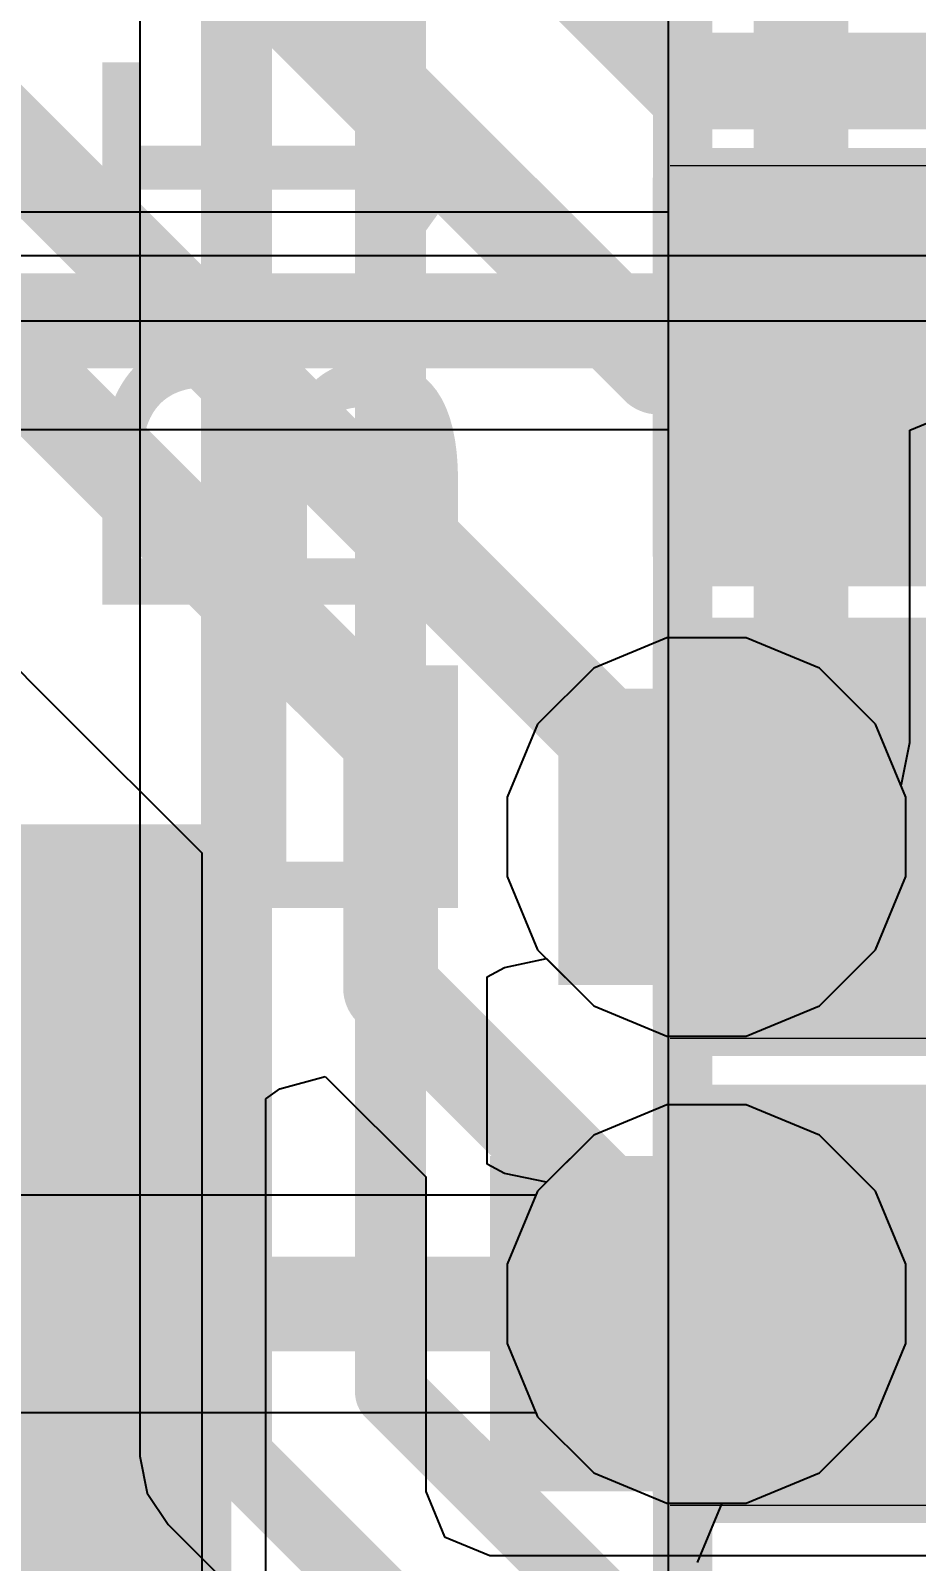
# Model space of a CAD drawing. Header units: inches. Extents: x -6 to 5433, y -4 to 5447.
# Drawn here: x 13.651 to 15.55, y 12.012 to 15.294 of the extents above; entities that cross this region are included whole.
import ezdxf

# ---------------------------------------------------------------- set-up
doc = ezdxf.new("R2010")
doc.units = ezdxf.units.IN
for name, color, linetype in [('Bottom Layer', 5, 'Continuous'), ('Bottom Overlay', 54, 'Continuous'), ('Drill Drawing', 1, 'Continuous'), ('Ground', 16, 'Continuous'), ('Power', 76, 'Continuous'), ('Top Layer', 1, 'Continuous'), ('Top Overlay', 2, 'Continuous'), ('Top Paste', 8, 'Continuous'), ('Top Solder', 216, 'Continuous'), ('Via Holes', 16, 'Continuous')]:
    doc.layers.add(name, color=color, linetype=linetype)
doc.styles.add('Arial', font='', dxfattribs={"height": 0.2})
doc.styles.get('Arial').set_extended_font_data('Arial')

# ---------------------------------------------------------------- blocks, each defined once
blk = doc.blocks.new('BL_R8812AF1_B_18')
at = {"layer": 'Bottom Overlay'}
blk.add_lwpolyline([(13.5, -8.9, 0.127, 0.127, 0), (-13.5, -8.9, 0.127, 0.127, 0)], format="xyseb", dxfattribs=at)
blk = doc.blocks.new('R___0402_67')
at = {"layer": 'Top Layer'}
for points in [[(-0.6985, -0.3175), (-0.6985, 0.3175), (-0.2413, 0.3175), (-0.2413, -0.3175)], [(0.2413, -0.3175), (0.2413, 0.3175), (0.6985, 0.3175), (0.6985, -0.3175)]]:
    blk.add_hatch(color=1, dxfattribs=at).paths.add_polyline_path(points)
at = {"layer": 'Top Paste'}
for points in [[(-0.6985, -0.3175), (-0.6985, 0.3175), (-0.2413, 0.3175), (-0.2413, -0.3175)], [(0.2413, -0.3175), (0.2413, 0.3175), (0.6985, 0.3175), (0.6985, -0.3175)]]:
    blk.add_hatch(color=8, dxfattribs=at).paths.add_polyline_path(points)
at = {"layer": 'Top Solder'}
for points in [[(-0.7535, -0.3725), (-0.7535, 0.3725), (-0.1863, 0.3725), (-0.1863, -0.3725)], [(0.1863, -0.3725), (0.1863, 0.3725), (0.7535, 0.3725), (0.7535, -0.3725)]]:
    blk.add_hatch(color=216, dxfattribs=at).paths.add_polyline_path(points)
at = {"layer": 'Top Overlay'}
for points in [[(-0.7874, 0.4064, 0.127, 0.127, 0), (-0.7874, -0.4064, 0.127, 0.127, 0)], [(0.7874, 0.4064, 0.127, 0.127, 0), (-0.7874, 0.4064, 0.127, 0.127, 0)], [(0.7874, 0.4064, 0.127, 0.127, 0), (0.7874, -0.4064, 0.127, 0.127, 0)], [(0.7874, -0.4064, 0.127, 0.127, 0), (-0.7874, -0.4064, 0.127, 0.127, 0)], [(0.8128, -0.4318, 0.00323, 0.00323, 0), (-0.8128, -0.4318, 0.00323, 0.00323, 0)]]:
    blk.add_lwpolyline(points, format="xyseb", dxfattribs=at)
for points in [[(-0.8191, 0.4064, 0.0635, 0.0635, 1), (-0.7556, 0.4064, 0.0635, 0.0635, 1)], [(-0.8191, 0.4064, 0.0635, 0.0635, 1), (-0.7556, 0.4064, 0.0635, 0.0635, 1)], [(0.7556, 0.4064, 0.0635, 0.0635, 1), (0.8191, 0.4064, 0.0635, 0.0635, 1)], [(0.7556, 0.4064, 0.0635, 0.0635, 1), (0.8191, 0.4064, 0.0635, 0.0635, 1)], [(-0.8191, -0.4064, 0.0635, 0.0635, 1), (-0.7556, -0.4064, 0.0635, 0.0635, 1)], [(-0.8191, -0.4064, 0.0635, 0.0635, 1), (-0.7556, -0.4064, 0.0635, 0.0635, 1)], [(0.7556, -0.4064, 0.0635, 0.0635, 1), (0.8191, -0.4064, 0.0635, 0.0635, 1)], [(0.7556, -0.4064, 0.0635, 0.0635, 1), (0.8191, -0.4064, 0.0635, 0.0635, 1)], [(-0.8136, -0.4318, 0.00161, 0.00161, 1), (-0.812, -0.4318, 0.00161, 0.00161, 1)], [(0.812, -0.4318, 0.00161, 0.00161, 1), (0.8136, -0.4318, 0.00161, 0.00161, 1)]]:
    blk.add_lwpolyline(points, format="xyseb", close=True, dxfattribs=at)
blk = doc.blocks.new('R___0402_84')
at = {"layer": 'Top Layer'}
for points in [[(-0.6985, -0.3175), (-0.6985, 0.3175), (-0.2413, 0.3175), (-0.2413, -0.3175)], [(0.2413, -0.3175), (0.2413, 0.3175), (0.6985, 0.3175), (0.6985, -0.3175)]]:
    blk.add_hatch(color=1, dxfattribs=at).paths.add_polyline_path(points)
at = {"layer": 'Top Paste'}
for points in [[(-0.6985, -0.3175), (-0.6985, 0.3175), (-0.2413, 0.3175), (-0.2413, -0.3175)], [(0.2413, -0.3175), (0.2413, 0.3175), (0.6985, 0.3175), (0.6985, -0.3175)]]:
    blk.add_hatch(color=8, dxfattribs=at).paths.add_polyline_path(points)
at = {"layer": 'Top Solder'}
for points in [[(-0.7535, -0.3725), (-0.7535, 0.3725), (-0.1863, 0.3725), (-0.1863, -0.3725)], [(0.1863, -0.3725), (0.1863, 0.3725), (0.7535, 0.3725), (0.7535, -0.3725)]]:
    blk.add_hatch(color=216, dxfattribs=at).paths.add_polyline_path(points)
at = {"layer": 'Top Overlay'}
for points in [[(-0.7874, -0.4064, 0.127, 0.127, 0), (-0.7874, 0.4064, 0.127, 0.127, 0)], [(-0.7874, 0.4064, 0.127, 0.127, 0), (0.7874, 0.4064, 0.127, 0.127, 0)], [(0.7874, -0.4064, 0.127, 0.127, 0), (0.7874, 0.4064, 0.127, 0.127, 0)], [(-0.7874, -0.4064, 0.127, 0.127, 0), (0.7874, -0.4064, 0.127, 0.127, 0)], [(-0.8128, -0.4318, 0.00323, 0.00323, 0), (0.8128, -0.4318, 0.00323, 0.00323, 0)]]:
    blk.add_lwpolyline(points, format="xyseb", dxfattribs=at)
for points in [[(-0.8191, 0.4064, 0.0635, 0.0635, 1), (-0.7556, 0.4064, 0.0635, 0.0635, 1)], [(-0.8191, 0.4064, 0.0635, 0.0635, 1), (-0.7556, 0.4064, 0.0635, 0.0635, 1)], [(0.7556, 0.4064, 0.0635, 0.0635, 1), (0.8191, 0.4064, 0.0635, 0.0635, 1)], [(0.7556, 0.4064, 0.0635, 0.0635, 1), (0.8191, 0.4064, 0.0635, 0.0635, 1)], [(-0.8191, -0.4064, 0.0635, 0.0635, 1), (-0.7556, -0.4064, 0.0635, 0.0635, 1)], [(-0.8191, -0.4064, 0.0635, 0.0635, 1), (-0.7556, -0.4064, 0.0635, 0.0635, 1)], [(0.7556, -0.4064, 0.0635, 0.0635, 1), (0.8191, -0.4064, 0.0635, 0.0635, 1)], [(0.7556, -0.4064, 0.0635, 0.0635, 1), (0.8191, -0.4064, 0.0635, 0.0635, 1)], [(-0.8136, -0.4318, 0.00161, 0.00161, 1), (-0.812, -0.4318, 0.00161, 0.00161, 1)], [(0.812, -0.4318, 0.00161, 0.00161, 1), (0.8136, -0.4318, 0.00161, 0.00161, 1)]]:
    blk.add_lwpolyline(points, format="xyseb", close=True, dxfattribs=at)
blk = doc.blocks.new('R___0402_85')
at = {"layer": 'Top Layer'}
for points in [[(-0.6985, -0.3175), (-0.6985, 0.3175), (-0.2413, 0.3175), (-0.2413, -0.3175)], [(0.2413, -0.3175), (0.2413, 0.3175), (0.6985, 0.3175), (0.6985, -0.3175)]]:
    blk.add_hatch(color=1, dxfattribs=at).paths.add_polyline_path(points)
at = {"layer": 'Top Paste'}
for points in [[(-0.6985, -0.3175), (-0.6985, 0.3175), (-0.2413, 0.3175), (-0.2413, -0.3175)], [(0.2413, -0.3175), (0.2413, 0.3175), (0.6985, 0.3175), (0.6985, -0.3175)]]:
    blk.add_hatch(color=8, dxfattribs=at).paths.add_polyline_path(points)
at = {"layer": 'Top Solder'}
for points in [[(-0.7535, -0.3725), (-0.7535, 0.3725), (-0.1863, 0.3725), (-0.1863, -0.3725)], [(0.1863, -0.3725), (0.1863, 0.3725), (0.7535, 0.3725), (0.7535, -0.3725)]]:
    blk.add_hatch(color=216, dxfattribs=at).paths.add_polyline_path(points)
at = {"layer": 'Top Overlay'}
for points in [[(-0.7874, 0.4064, 0.127, 0.127, 0), (0.7874, 0.4064, 0.127, 0.127, 0)], [(-0.7874, -0.4064, 0.127, 0.127, 0), (-0.7874, 0.4064, 0.127, 0.127, 0)], [(0.7874, -0.4064, 0.127, 0.127, 0), (0.7874, 0.4064, 0.127, 0.127, 0)], [(-0.7874, -0.4064, 0.127, 0.127, 0), (0.7874, -0.4064, 0.127, 0.127, 0)], [(-0.8128, -0.4318, 0.00323, 0.00323, 0), (0.8128, -0.4318, 0.00323, 0.00323, 0)]]:
    blk.add_lwpolyline(points, format="xyseb", dxfattribs=at)
for points in [[(-0.8191, 0.4064, 0.0635, 0.0635, 1), (-0.7556, 0.4064, 0.0635, 0.0635, 1)], [(-0.8191, 0.4064, 0.0635, 0.0635, 1), (-0.7556, 0.4064, 0.0635, 0.0635, 1)], [(0.7556, 0.4064, 0.0635, 0.0635, 1), (0.8191, 0.4064, 0.0635, 0.0635, 1)], [(0.7556, 0.4064, 0.0635, 0.0635, 1), (0.8191, 0.4064, 0.0635, 0.0635, 1)], [(-0.8191, -0.4064, 0.0635, 0.0635, 1), (-0.7556, -0.4064, 0.0635, 0.0635, 1)], [(-0.8191, -0.4064, 0.0635, 0.0635, 1), (-0.7556, -0.4064, 0.0635, 0.0635, 1)], [(0.7556, -0.4064, 0.0635, 0.0635, 1), (0.8191, -0.4064, 0.0635, 0.0635, 1)], [(0.7556, -0.4064, 0.0635, 0.0635, 1), (0.8191, -0.4064, 0.0635, 0.0635, 1)], [(-0.8136, -0.4318, 0.00161, 0.00161, 1), (-0.812, -0.4318, 0.00161, 0.00161, 1)], [(0.812, -0.4318, 0.00161, 0.00161, 1), (0.8136, -0.4318, 0.00161, 0.00161, 1)]]:
    blk.add_lwpolyline(points, format="xyseb", close=True, dxfattribs=at)
blk = doc.blocks.new('C___0805_177')
at = {"layer": 'Top Layer'}
for points in [[(-1.524, 0.762), (-0.508, 0.762), (-0.508, -0.762), (-1.524, -0.762)], [(0.508, 0.762), (1.524, 0.762), (1.524, -0.762), (0.508, -0.762)]]:
    blk.add_hatch(color=1, dxfattribs=at).paths.add_polyline_path(points)
at = {"layer": 'Top Paste'}
for points in [[(-1.524, 0.762), (-0.508, 0.762), (-0.508, -0.762), (-1.524, -0.762)], [(0.508, 0.762), (1.524, 0.762), (1.524, -0.762), (0.508, -0.762)]]:
    blk.add_hatch(color=8, dxfattribs=at).paths.add_polyline_path(points)
at = {"layer": 'Top Solder'}
for points in [[(-1.594, 0.832), (-0.438, 0.832), (-0.438, -0.832), (-1.594, -0.832)], [(0.438, 0.832), (1.594, 0.832), (1.594, -0.832), (0.438, -0.832)]]:
    blk.add_hatch(color=216, dxfattribs=at).paths.add_polyline_path(points)
at = {"layer": 'Top Overlay'}
for points in [[(-1.6256, 0.8636, 0.127, 0.127, 0), (-1.6256, -0.8636, 0.127, 0.127, 0)], [(-0.6096, 0.8636, 0.127, 0.127, 0), (-1.6256, 0.8636, 0.127, 0.127, 0)], [(1.6256, 0.8636, 0.127, 0.127, 0), (0.6096, 0.8636, 0.127, 0.127, 0)], [(1.6256, 0.8636, 0.127, 0.127, 0), (1.6256, -0.8636, 0.127, 0.127, 0)], [(-0.6096, -0.8636, 0.127, 0.127, 0), (-1.6256, -0.8636, 0.127, 0.127, 0)], [(1.6256, -0.8636, 0.127, 0.127, 0), (0.6096, -0.8636, 0.127, 0.127, 0)]]:
    blk.add_lwpolyline(points, format="xyseb", dxfattribs=at)
for points in [[(-1.6574, 0.8636, 0.0635, 0.0635, 1), (-1.5938, 0.8636, 0.0635, 0.0635, 1)], [(-1.6574, 0.8636, 0.0635, 0.0635, 1), (-1.5938, 0.8636, 0.0635, 0.0635, 1)], [(-0.6413, 0.8636, 0.0635, 0.0635, 1), (-0.5778, 0.8636, 0.0635, 0.0635, 1)], [(0.5778, 0.8636, 0.0635, 0.0635, 1), (0.6413, 0.8636, 0.0635, 0.0635, 1)], [(1.5938, 0.8636, 0.0635, 0.0635, 1), (1.6574, 0.8636, 0.0635, 0.0635, 1)], [(1.5938, 0.8636, 0.0635, 0.0635, 1), (1.6574, 0.8636, 0.0635, 0.0635, 1)], [(-1.6574, -0.8636, 0.0635, 0.0635, 1), (-1.5938, -0.8636, 0.0635, 0.0635, 1)], [(-1.6574, -0.8636, 0.0635, 0.0635, 1), (-1.5938, -0.8636, 0.0635, 0.0635, 1)], [(-0.6413, -0.8636, 0.0635, 0.0635, 1), (-0.5778, -0.8636, 0.0635, 0.0635, 1)], [(0.5778, -0.8636, 0.0635, 0.0635, 1), (0.6413, -0.8636, 0.0635, 0.0635, 1)], [(1.5938, -0.8636, 0.0635, 0.0635, 1), (1.6574, -0.8636, 0.0635, 0.0635, 1)], [(1.5938, -0.8636, 0.0635, 0.0635, 1), (1.6574, -0.8636, 0.0635, 0.0635, 1)]]:
    blk.add_lwpolyline(points, format="xyseb", close=True, dxfattribs=at)

msp = doc.modelspace()

# ---------------------------------------------------------------- hatches: boundary and pattern name
at = {"layer": 'Bottom Layer'}
h = msp.add_hatch(color=5, dxfattribs=at)
edge = h.paths.add_edge_path()
edge.add_arc((15.0999, 13.565), 0.3, 0, 360)
h = msp.add_hatch(color=5, dxfattribs=at)
edge = h.paths.add_edge_path()
edge.add_arc((15.0999, 12.5635), 0.3, 0, 360)
at = {"layer": 'Ground'}
h = msp.add_hatch(color=16, dxfattribs=at)
edge = h.paths.add_edge_path()
edge.add_arc((15.0999, 13.565), 0.3, 0, 360)
h = msp.add_hatch(color=16, dxfattribs=at)
edge = h.paths.add_edge_path()
edge.add_arc((15.0999, 12.5635), 0.3, 0, 360)
at = {"layer": 'Power'}
h = msp.add_hatch(color=76, dxfattribs=at)
edge = h.paths.add_edge_path()
edge.add_arc((15.0999, 13.565), 0.3, 0, 360)
h = msp.add_hatch(color=76, dxfattribs=at)
edge = h.paths.add_edge_path()
edge.add_arc((15.0999, 12.5635), 0.3, 0, 360)
at = {"layer": 'Top Layer'}
for points in [[(14.7824, 13.2475), (15.5943, 13.2475), (15.5943, 13.8825), (14.7824, 13.8825)], [(14.6355, 12.1615), (15.5943, 12.1615), (15.5943, 12.881), (14.6355, 12.881)]]:
    msp.add_hatch(color=1, dxfattribs=at).paths.add_polyline_path(points)
h = msp.add_hatch(color=1, dxfattribs=at)
edge = h.paths.add_edge_path()
edge.add_arc((15.0999, 13.565), 0.3, 0, 360)
h = msp.add_hatch(color=1, dxfattribs=at)
edge = h.paths.add_edge_path()
edge.add_arc((15.0999, 12.5635), 0.3, 0, 360)
at = {"layer": 'Via Holes'}
h = msp.add_hatch(color=7, dxfattribs=at)
edge = h.paths.add_edge_path()
edge.add_arc((15.0999, 13.565), 0.15, 0, 360)
h = msp.add_hatch(color=7, dxfattribs=at)
edge = h.paths.add_edge_path()
edge.add_arc((15.0999, 12.5635), 0.15, 0, 360)

# ---------------------------------------------------------------- linework, layer by layer
at = {"layer": 'Bottom Layer'}
for p, q in [((15.0175, 32.0337), (15.0175, 8.2488)), ((15.0175, 15.3707), (15.0175, 14.9044)), ((15.0175, 14.9044), (11.8867, 14.9044)), ((13.4706, 14.4383), (15.0175, 14.4383)), ((15.0175, 14.4383), (15.0175, 13.992)), ((15.015, 13.992), (14.858, 13.927)), ((15.0175, 13.992), (15.015, 13.992)), ((14.858, 13.927), (14.7379, 13.8069)), ((14.7379, 13.8069), (14.6729, 13.6499)), ((14.6729, 13.6499), (14.6729, 13.48)), ((14.6729, 13.48), (14.7379, 13.3231)), ((14.7379, 13.3231), (14.858, 13.203)), ((14.858, 13.203), (15.015, 13.138)), ((15.015, 13.138), (15.0175, 13.138)), ((15.0175, 13.138), (15.0175, 12.9905)), ((15.015, 12.9905), (14.858, 12.9255)), ((15.0175, 12.9905), (15.015, 12.9905)), ((14.858, 12.9255), (14.7379, 12.8054)), ((14.7379, 12.8054), (14.6729, 12.6485)), ((14.6729, 12.6485), (14.6729, 12.4786)), ((14.6729, 12.4786), (14.7379, 12.3217)), ((14.7379, 12.3217), (14.858, 12.2015)), ((14.858, 12.2015), (15.015, 12.1365)), ((15.015, 12.1365), (15.0175, 12.1365)), ((15.0175, 12.1365), (15.0175, 11.4695))]:
    msp.add_line(p, q, dxfattribs=at)
msp.add_lwpolyline([(11.8867, 14.6714, 0.2032, 0.2032, 0), (29.0949, 14.6714, 0.2032, 0.2032, 0)], format="xyseb", dxfattribs=at)
at = {"layer": 'Drill Drawing'}
for points in [[(14.8459, 13.819, 0.0508, 0.0508, 0), (15.3539, 13.819, 0.0508, 0.0508, 0)], [(14.8459, 13.311, 0.0508, 0.0508, 0), (14.8459, 13.819, 0.0508, 0.0508, 0)], [(15.3539, 13.311, 0.0508, 0.0508, 0), (15.3539, 13.819, 0.0508, 0.0508, 0)], [(14.9475, 13.7174, 0.0508, 0.0508, 0), (15.2523, 13.7174, 0.0508, 0.0508, 0)], [(14.9475, 13.4126, 0.0508, 0.0508, 0), (14.9475, 13.7174, 0.0508, 0.0508, 0)], [(15.2523, 13.4126, 0.0508, 0.0508, 0), (15.2523, 13.7174, 0.0508, 0.0508, 0)], [(14.9475, 13.4126, 0.0508, 0.0508, 0), (15.2523, 13.4126, 0.0508, 0.0508, 0)], [(14.8459, 13.311, 0.0508, 0.0508, 0), (15.3539, 13.311, 0.0508, 0.0508, 0)], [(14.8459, 12.8175, 0.0508, 0.0508, 0), (15.3539, 12.8175, 0.0508, 0.0508, 0)], [(14.8459, 12.3095, 0.0508, 0.0508, 0), (14.8459, 12.8175, 0.0508, 0.0508, 0)], [(15.3539, 12.3095, 0.0508, 0.0508, 0), (15.3539, 12.8175, 0.0508, 0.0508, 0)], [(14.9475, 12.7159, 0.0508, 0.0508, 0), (15.2523, 12.7159, 0.0508, 0.0508, 0)], [(14.9475, 12.4111, 0.0508, 0.0508, 0), (14.9475, 12.7159, 0.0508, 0.0508, 0)], [(15.2523, 12.4111, 0.0508, 0.0508, 0), (15.2523, 12.7159, 0.0508, 0.0508, 0)], [(14.9475, 12.4111, 0.0508, 0.0508, 0), (15.2523, 12.4111, 0.0508, 0.0508, 0)], [(14.8459, 12.3095, 0.0508, 0.0508, 0), (15.3539, 12.3095, 0.0508, 0.0508, 0)]]:
    msp.add_lwpolyline(points, format="xyseb", dxfattribs=at)
for points in [[(14.8332, 13.819, 0.0254, 0.0254, 1), (14.8586, 13.819, 0.0254, 0.0254, 1)], [(14.8332, 13.819, 0.0254, 0.0254, 1), (14.8586, 13.819, 0.0254, 0.0254, 1)], [(15.3412, 13.819, 0.0254, 0.0254, 1), (15.3666, 13.819, 0.0254, 0.0254, 1)], [(15.3412, 13.819, 0.0254, 0.0254, 1), (15.3666, 13.819, 0.0254, 0.0254, 1)], [(14.9348, 13.7174, 0.0254, 0.0254, 1), (14.9602, 13.7174, 0.0254, 0.0254, 1)], [(14.9348, 13.7174, 0.0254, 0.0254, 1), (14.9602, 13.7174, 0.0254, 0.0254, 1)], [(15.2396, 13.7174, 0.0254, 0.0254, 1), (15.265, 13.7174, 0.0254, 0.0254, 1)], [(15.2396, 13.7174, 0.0254, 0.0254, 1), (15.265, 13.7174, 0.0254, 0.0254, 1)], [(14.9348, 13.4126, 0.0254, 0.0254, 1), (14.9602, 13.4126, 0.0254, 0.0254, 1)], [(14.9348, 13.4126, 0.0254, 0.0254, 1), (14.9602, 13.4126, 0.0254, 0.0254, 1)], [(15.2396, 13.4126, 0.0254, 0.0254, 1), (15.265, 13.4126, 0.0254, 0.0254, 1)], [(15.2396, 13.4126, 0.0254, 0.0254, 1), (15.265, 13.4126, 0.0254, 0.0254, 1)], [(14.8332, 13.311, 0.0254, 0.0254, 1), (14.8586, 13.311, 0.0254, 0.0254, 1)], [(14.8332, 13.311, 0.0254, 0.0254, 1), (14.8586, 13.311, 0.0254, 0.0254, 1)], [(15.3412, 13.311, 0.0254, 0.0254, 1), (15.3666, 13.311, 0.0254, 0.0254, 1)], [(15.3412, 13.311, 0.0254, 0.0254, 1), (15.3666, 13.311, 0.0254, 0.0254, 1)], [(14.8332, 12.8175, 0.0254, 0.0254, 1), (14.8586, 12.8175, 0.0254, 0.0254, 1)], [(14.8332, 12.8175, 0.0254, 0.0254, 1), (14.8586, 12.8175, 0.0254, 0.0254, 1)], [(15.3412, 12.8175, 0.0254, 0.0254, 1), (15.3666, 12.8175, 0.0254, 0.0254, 1)], [(15.3412, 12.8175, 0.0254, 0.0254, 1), (15.3666, 12.8175, 0.0254, 0.0254, 1)], [(14.9348, 12.7159, 0.0254, 0.0254, 1), (14.9602, 12.7159, 0.0254, 0.0254, 1)], [(14.9348, 12.7159, 0.0254, 0.0254, 1), (14.9602, 12.7159, 0.0254, 0.0254, 1)], [(15.2396, 12.7159, 0.0254, 0.0254, 1), (15.265, 12.7159, 0.0254, 0.0254, 1)], [(15.2396, 12.7159, 0.0254, 0.0254, 1), (15.265, 12.7159, 0.0254, 0.0254, 1)], [(14.9348, 12.4111, 0.0254, 0.0254, 1), (14.9602, 12.4111, 0.0254, 0.0254, 1)], [(14.9348, 12.4111, 0.0254, 0.0254, 1), (14.9602, 12.4111, 0.0254, 0.0254, 1)], [(15.2396, 12.4111, 0.0254, 0.0254, 1), (15.265, 12.4111, 0.0254, 0.0254, 1)], [(15.2396, 12.4111, 0.0254, 0.0254, 1), (15.265, 12.4111, 0.0254, 0.0254, 1)], [(14.8332, 12.3095, 0.0254, 0.0254, 1), (14.8586, 12.3095, 0.0254, 0.0254, 1)], [(14.8332, 12.3095, 0.0254, 0.0254, 1), (14.8586, 12.3095, 0.0254, 0.0254, 1)], [(15.3412, 12.3095, 0.0254, 0.0254, 1), (15.3666, 12.3095, 0.0254, 0.0254, 1)], [(15.3412, 12.3095, 0.0254, 0.0254, 1), (15.3666, 12.3095, 0.0254, 0.0254, 1)]]:
    msp.add_lwpolyline(points, format="xyseb", close=True, dxfattribs=at)
at = {"layer": 'Ground'}
for p, q in [((13.8853, 19.2143), (13.8853, 12.2375)), ((15.5353, 14.4369), (15.6623, 14.4895)), ((15.5353, 13.7673), (15.5353, 14.4369)), ((15.5176, 13.6781), (15.5353, 13.7673)), ((15.5161, 13.6759), (15.5176, 13.6781)), ((15.5269, 13.6499), (15.5161, 13.6759)), ((15.5269, 13.48), (15.5269, 13.6499)), ((15.4619, 13.3231), (15.5269, 13.48)), ((14.6671, 13.2851), (14.7569, 13.3041)), ((14.7569, 13.3041), (14.858, 13.203)), ((15.3418, 13.203), (15.4619, 13.3231)), ((14.6299, 13.2652), (14.6671, 13.2851)), ((14.6299, 12.8633), (14.6299, 13.2652)), ((14.858, 13.203), (15.015, 13.138)), ((15.1848, 13.138), (15.3418, 13.203)), ((15.015, 13.138), (15.1848, 13.138)), ((15.015, 12.9905), (14.858, 12.9255)), ((15.1848, 12.9905), (15.015, 12.9905)), ((15.3418, 12.9255), (15.1848, 12.9905)), ((14.858, 12.9255), (14.7569, 12.8244)), ((15.4619, 12.8054), (15.3418, 12.9255)), ((14.6671, 12.8434), (14.6299, 12.8633)), ((14.7569, 12.8244), (14.6671, 12.8434)), ((15.5269, 12.6485), (15.4619, 12.8054)), ((15.5269, 12.4786), (15.5269, 12.6485)), ((15.4619, 12.3217), (15.5269, 12.4786)), ((15.3418, 12.2015), (15.4619, 12.3217)), ((13.8853, 12.2375), (13.8853, 12.2375)), ((13.8853, 12.2375), (13.9011, 12.1582)), ((15.1848, 12.1365), (15.3418, 12.2015)), ((13.9011, 12.1582), (13.946, 12.091)), ((15.0805, 12.0095), (15.1331, 12.1365)), ((15.1331, 12.1365), (15.1848, 12.1365)), ((13.946, 12.091), (16.0602, 9.9768))]:
    msp.add_line(p, q, dxfattribs=at)
for points in [[(15.3022, 13.7673, 0.2032, 0.2032, 0), (15.3022, 19.7967, 0.2032, 0.2032, 0)], [(14.0925, 12.2375, 0.1524, 0.1524, 0), (14.0925, 19.4429, 0.1524, 0.1524, 0)], [(14.4227, 12.3743, 0.1524, 0.1524, 0), (14.4227, 19.4429, 0.1524, 0.1524, 0)], [(15.0999, 13.565, 0.2032, 0.2032, 0), (15.3022, 13.7673, 0.2032, 0.2032, 0)], [(14.4227, 12.3743, 0.1524, 0.1524, 0), (16.3435, 10.4535, 0.1524, 0.1524, 0)], [(14.0925, 12.2375, 0.1524, 0.1524, 0), (16.2067, 10.1233, 0.1524, 0.1524, 0)]]:
    msp.add_lwpolyline(points, format="xyseb", dxfattribs=at)
for points in [[(15.2514, 13.7673, 0.1016, 0.1016, 1), (15.353, 13.7673, 0.1016, 0.1016, 1)], [(15.2514, 13.7673, 0.1016, 0.1016, 1), (15.353, 13.7673, 0.1016, 0.1016, 1)], [(15.0491, 13.565, 0.1016, 0.1016, 1), (15.1507, 13.565, 0.1016, 0.1016, 1)], [(14.3846, 12.3743, 0.0762, 0.0762, 1), (14.4608, 12.3743, 0.0762, 0.0762, 1)], [(14.3846, 12.3743, 0.0762, 0.0762, 1), (14.4608, 12.3743, 0.0762, 0.0762, 1)], [(14.0544, 12.2375, 0.0762, 0.0762, 1), (14.1306, 12.2375, 0.0762, 0.0762, 1)], [(14.0544, 12.2375, 0.0762, 0.0762, 1), (14.1306, 12.2375, 0.0762, 0.0762, 1)]]:
    msp.add_lwpolyline(points, format="xyseb", close=True, dxfattribs=at)
at = {"layer": 'Power'}
for p, q in [((16.6579, 14.8109), (7.7258, 14.8109)), ((7.86, 14.6714), (16.6579, 14.6714)), ((15.015, 13.992), (14.858, 13.927)), ((15.1848, 13.992), (15.015, 13.992)), ((15.3418, 13.927), (15.1848, 13.992)), ((14.858, 13.927), (14.7379, 13.8069)), ((15.4619, 13.8069), (15.3418, 13.927)), ((14.7379, 13.8069), (14.6729, 13.6499)), ((15.5269, 13.6499), (15.4619, 13.8069)), ((14.6729, 13.6499), (14.6729, 13.48)), ((15.5269, 13.48), (15.5269, 13.6499)), ((14.6729, 13.48), (14.7379, 13.3231)), ((15.4619, 13.3231), (15.5269, 13.48)), ((14.7379, 13.3231), (14.858, 13.203)), ((15.3418, 13.203), (15.4619, 13.3231)), ((14.858, 13.203), (15.015, 13.138)), ((15.1848, 13.138), (15.3418, 13.203)), ((15.015, 13.138), (15.1848, 13.138)), ((15.015, 12.9905), (14.858, 12.9255)), ((15.1848, 12.9905), (15.015, 12.9905)), ((15.3418, 12.9255), (15.1848, 12.9905)), ((14.858, 12.9255), (14.7379, 12.8054)), ((15.4619, 12.8054), (15.3418, 12.9255)), ((14.7379, 12.8054), (14.7343, 12.7966)), ((15.5269, 12.6485), (15.4619, 12.8054)), ((14.7343, 12.7966), (10.9158, 12.7966)), ((15.5269, 12.4786), (15.5269, 12.6485)), ((15.4619, 12.3217), (15.5269, 12.4786)), ((2.0762, 12.3305), (14.7343, 12.3305)), ((14.7343, 12.3305), (14.7379, 12.3217)), ((14.7379, 12.3217), (14.858, 12.2015)), ((15.3418, 12.2015), (15.4619, 12.3217)), ((14.858, 12.2015), (15.015, 12.1365)), ((15.1848, 12.1365), (15.3418, 12.2015)), ((15.015, 12.1365), (15.1848, 12.1365))]:
    msp.add_line(p, q, dxfattribs=at)
msp.add_lwpolyline([(0.0349, 12.5635, 0.2032, 0.2032, 0), (15.0999, 12.5635, 0.2032, 0.2032, 0)], format="xyseb", dxfattribs=at)
msp.add_lwpolyline([(15.0491, 12.5635, 0.1016, 0.1016, 1), (15.1507, 12.5635, 0.1016, 0.1016, 1)], format="xyseb", close=True, dxfattribs=at)
at = {"layer": 'Top Layer'}
for p, q in [((12.685, 14.8637), (13.7049, 13.8438)), ((13.7049, 13.8438), (14.0181, 13.5305)), ((14.0181, 13.5305), (14.0181, 11.8015)), ((14.1857, 13.0245), (14.2826, 13.0512)), ((14.2826, 13.0512), (14.498, 12.8358)), ((14.1556, 13.0031), (14.1857, 13.0245)), ((14.1556, 11.8015), (14.1556, 13.0031)), ((14.498, 12.8358), (14.498, 12.1615)), ((14.498, 12.1615), (14.5383, 12.0643)), ((14.5383, 12.0643), (14.6355, 12.0241)), ((14.6355, 12.0241), (15.5943, 12.0241))]:
    msp.add_line(p, q, dxfattribs=at)
for points in [[(13.5588, 16.6858, 0.2076, 0.2076, 0), (15.0589, 15.1857, 0.2076, 0.2076, 0)], [(13.2826, 16.2858, 0.2032, 0.2032, 0), (14.996, 14.5724, 0.2032, 0.2032, 0)], [(13.1792, 15.4857, 0.2032, 0.2032, 0), (15.0999, 13.565, 0.2032, 0.2032, 0)], [(15.0589, 15.1857, 0.2076, 0.2076, 0), (17.8927, 15.1857, 0.2076, 0.2076, 0)], [(13.1123, 15.0856, 0.2032, 0.2032, 0), (14.4227, 13.7752, 0.2032, 0.2032, 0)], [(14.996, 14.5724, 0.2032, 0.2032, 0), (15.3657, 14.5724, 0.2032, 0.2032, 0)], [(14.4227, 13.2407, 0.2032, 0.2032, 0), (14.4227, 13.7752, 0.2032, 0.2032, 0)], [(14.4227, 13.2407, 0.2032, 0.2032, 0), (15.0741, 12.5893, 0.2032, 0.2032, 0)], [(15.0484, 12.5635, 0.2032, 0.2032, 0), (15.0999, 12.5635, 0.2032, 0.2032, 0)]]:
    msp.add_lwpolyline(points, format="xyseb", dxfattribs=at)
for points in [[(15.007, 15.1857, 0.1038, 0.1038, 1), (15.1108, 15.1857, 0.1038, 0.1038, 1)], [(15.007, 15.1857, 0.1038, 0.1038, 1), (15.1108, 15.1857, 0.1038, 0.1038, 1)], [(14.9452, 14.5724, 0.1016, 0.1016, 1), (15.0468, 14.5724, 0.1016, 0.1016, 1)], [(14.9452, 14.5724, 0.1016, 0.1016, 1), (15.0468, 14.5724, 0.1016, 0.1016, 1)], [(15.3149, 14.5724, 0.1016, 0.1016, 1), (15.4165, 14.5724, 0.1016, 0.1016, 1)], [(14.3719, 13.7752, 0.1016, 0.1016, 1), (14.4735, 13.7752, 0.1016, 0.1016, 1)], [(14.3719, 13.7752, 0.1016, 0.1016, 1), (14.4735, 13.7752, 0.1016, 0.1016, 1)], [(15.0491, 13.565, 0.1016, 0.1016, 1), (15.1507, 13.565, 0.1016, 0.1016, 1)], [(14.3719, 13.2407, 0.1016, 0.1016, 1), (14.4735, 13.2407, 0.1016, 0.1016, 1)], [(14.3719, 13.2407, 0.1016, 0.1016, 1), (14.4735, 13.2407, 0.1016, 0.1016, 1)], [(15.0233, 12.5893, 0.1016, 0.1016, 1), (15.1249, 12.5893, 0.1016, 0.1016, 1)], [(14.9976, 12.5635, 0.1016, 0.1016, 1), (15.0992, 12.5635, 0.1016, 0.1016, 1)], [(15.0491, 12.5635, 0.1016, 0.1016, 1), (15.1507, 12.5635, 0.1016, 0.1016, 1)]]:
    msp.add_lwpolyline(points, format="xyseb", close=True, dxfattribs=at)

# ---------------------------------------------------------------- block references
for name, p, rotation in [('BL_R8812AF1_B_18', (23.9484, 19.6337), 270), ('R___0402_67', (15.8356, 14.5724), 180), ('C___0805_177', (12.3925, 12.6651), 180)]:
    msp.add_blockref(name, p, dxfattribs=dict(rotation=rotation))
for name, p in [('R___0402_84', (15.8356, 13.565)), ('R___0402_85', (15.8356, 12.5635))]:
    msp.add_blockref(name, p)

# ---------------------------------------------------------------- texts
at = {"layer": 'Bottom Overlay', "style": 'Arial', "text_generation_flag": 2}
msp.add_text('FB1', height=0.762, rotation=270, dxfattribs=at).set_placement((13.8053, 13.3253))

doc.saveas('drawing.dxf')
